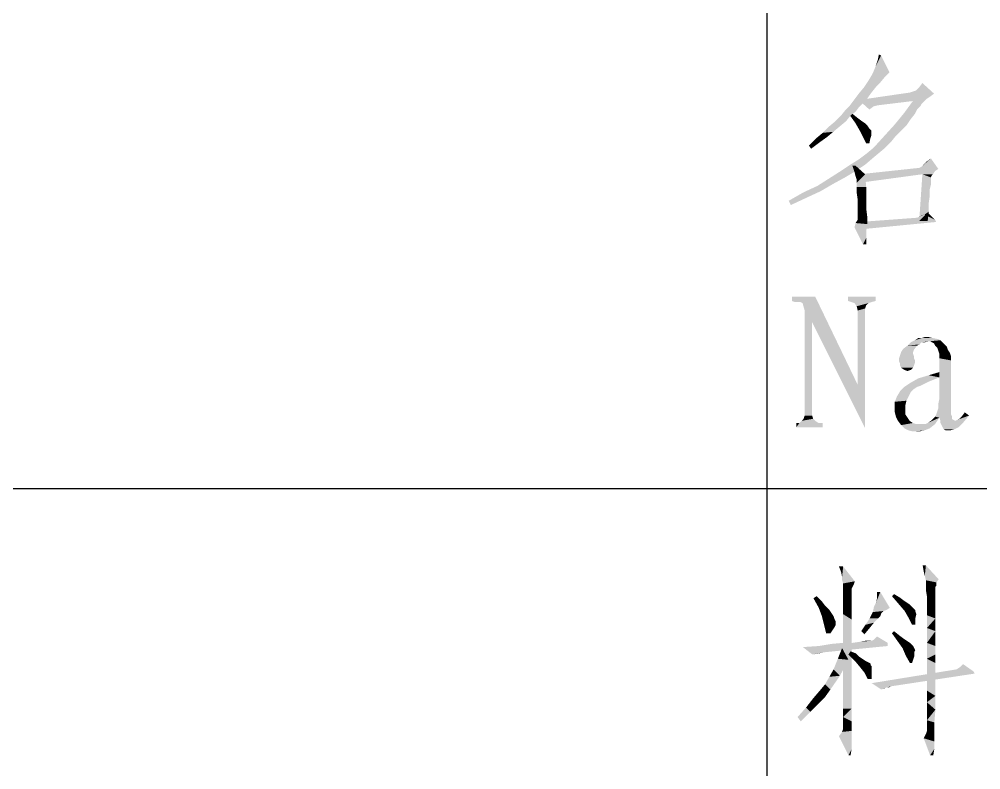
# Model space of a CAD drawing. Header units: millimetres. Extents: x 336 to 634, y 189 to 399.
# Drawn here: x 498.1 to 511.53, y 218.25 to 228.73 of the extents above; entities that cross this region are included whole.
import ezdxf

# ---------------------------------------------------------------- set-up
doc = ezdxf.new("R2010")
doc.units = ezdxf.units.MM

msp = doc.modelspace()

# ---------------------------------------------------------------- linework, layer by layer
at = {"color": 7, "linetype": 'Continuous'}
for p, q in [((508.54993, 194.17685), (508.54993, 229.17685)), ((448.54993, 222.17685), (628.54993, 222.17685))]:
    msp.add_line(p, q, dxfattribs=at)
for points in [[(510.03564, 228.00263), (510.06527, 228.0767), (510.13934, 228.22485)], [(510.03564, 228.00263), (510.13934, 228.22485), (510.25786, 227.98781)], [(510.06527, 228.0767), (510.0949, 228.16559), (510.13934, 228.22485)], [(510.13934, 228.22485), (510.0949, 228.16559), (510.10971, 228.23966)], [(510.25786, 227.98781), (510.00601, 227.94337), (510.03564, 228.00263)], [(510.00601, 227.94337), (510.25786, 227.98781), (510.18379, 227.91374)], [(510.10971, 227.82485), (509.90231, 227.78041), (509.96157, 227.86929)], [(510.18379, 227.91374), (509.96157, 227.86929), (510.00601, 227.94337)], [(509.96157, 227.86929), (510.18379, 227.91374), (510.10971, 227.82485)], [(510.06527, 227.78041), (510.00601, 227.70633), (509.82823, 227.69152)], [(510.06527, 227.78041), (509.82823, 227.69152), (509.90231, 227.78041)], [(509.90231, 227.78041), (510.10971, 227.82485), (510.06527, 227.78041)], [(510.88008, 227.69152), (510.53934, 227.70633), (510.58379, 227.72115)], [(510.88008, 227.69152), (510.58379, 227.72115), (510.62823, 227.73596)], [(510.88008, 227.69152), (510.62823, 227.73596), (510.67268, 227.78041)], [(510.67268, 227.78041), (510.71712, 227.83966), (510.88008, 227.69152)], [(509.6949, 227.51374), (509.73934, 227.573), (509.93194, 227.60263)], [(509.6949, 227.51374), (509.93194, 227.60263), (509.82823, 227.49892)], [(509.93194, 227.60263), (509.73934, 227.573), (509.82823, 227.69152)], [(510.88008, 227.69152), (509.82823, 227.60263), (510.53934, 227.70633)], [(509.82823, 227.69152), (510.00601, 227.70633), (509.93194, 227.60263)], [(510.88008, 227.69152), (510.82082, 227.64707), (509.82823, 227.60263)], [(510.82082, 227.64707), (510.77638, 227.61744), (509.82823, 227.60263)], [(510.58379, 227.58781), (509.82823, 227.60263), (510.77638, 227.61744)], [(509.82823, 227.60263), (510.58379, 227.58781), (510.0949, 227.52855)], [(509.82823, 227.60263), (510.0949, 227.52855), (510.03564, 227.51374)], [(510.03564, 227.51374), (509.97638, 227.46929), (509.82823, 227.60263)], [(510.73194, 227.573), (510.46527, 227.42485), (510.58379, 227.58781)], [(510.58379, 227.58781), (510.77638, 227.61744), (510.73194, 227.573)], [(509.78379, 227.43966), (509.57638, 227.38041), (509.63564, 227.45448)], [(509.82823, 227.49892), (509.63564, 227.45448), (509.6949, 227.51374)], [(509.63564, 227.45448), (509.82823, 227.49892), (509.78379, 227.43966)], [(510.73194, 227.573), (510.70231, 227.54337), (510.46527, 227.42485)], [(510.70231, 227.54337), (510.68749, 227.51374), (510.46527, 227.42485)], [(510.68749, 227.51374), (510.64305, 227.46929), (510.46527, 227.42485)], [(510.46527, 227.42485), (510.64305, 227.46929), (510.61342, 227.41004)], [(509.65045, 227.30633), (509.41342, 227.23226), (509.50231, 227.30633)], [(509.41342, 227.23226), (509.65045, 227.30633), (509.56157, 227.23226)], [(509.70971, 227.38041), (509.50231, 227.30633), (509.57638, 227.38041)], [(509.50231, 227.30633), (509.70971, 227.38041), (509.65045, 227.30633)], [(509.57638, 227.38041), (509.78379, 227.43966), (509.70971, 227.38041)], [(509.70971, 227.38041), (509.73934, 227.41004), (509.81342, 227.35078)], [(509.81342, 227.35078), (509.78379, 227.2767), (509.70971, 227.38041)], [(509.81342, 227.35078), (509.87268, 227.30633), (509.78379, 227.2767)], [(509.78379, 227.2767), (509.87268, 227.30633), (509.91712, 227.2767)], [(510.61342, 227.41004), (510.33194, 227.26189), (510.46527, 227.42485)], [(510.61342, 227.41004), (510.55416, 227.33596), (510.33194, 227.26189)], [(510.55416, 227.33596), (510.52453, 227.29152), (510.33194, 227.26189)], [(509.56157, 227.23226), (509.47268, 227.15818), (509.32453, 227.14337)], [(509.56157, 227.23226), (509.32453, 227.14337), (509.41342, 227.23226)], [(509.91712, 227.2767), (509.84305, 227.173), (509.78379, 227.2767)], [(509.91712, 227.2767), (509.94675, 227.24707), (509.84305, 227.173)], [(509.94675, 227.24707), (509.97638, 227.20263), (509.84305, 227.173)], [(509.84305, 227.173), (509.97638, 227.20263), (510.00601, 227.173)], [(510.00601, 227.173), (509.88749, 227.08411), (509.84305, 227.173)], [(510.00601, 227.173), (510.00601, 227.15818), (509.88749, 227.08411)], [(510.4949, 227.24707), (510.18379, 227.09892), (510.33194, 227.26189)], [(510.4949, 227.24707), (510.45045, 227.20263), (510.18379, 227.09892)], [(510.45045, 227.20263), (510.3912, 227.14337), (510.18379, 227.09892)], [(510.33194, 227.26189), (510.52453, 227.29152), (510.4949, 227.24707)], [(509.28008, 227.01004), (509.13194, 226.96559), (509.23564, 227.06929)], [(509.38379, 227.08411), (509.23564, 227.06929), (509.32453, 227.14337)], [(509.23564, 227.06929), (509.38379, 227.08411), (509.28008, 227.01004)], [(509.32453, 227.14337), (509.47268, 227.15818), (509.38379, 227.08411)], [(510.00601, 227.15818), (510.00601, 227.11374), (509.88749, 227.08411)], [(509.88749, 227.08411), (510.00601, 227.11374), (509.9912, 227.06929)], [(509.9912, 227.06929), (509.93194, 226.99522), (509.88749, 227.08411)], [(509.93194, 226.99522), (509.9912, 227.06929), (509.97638, 226.99522)], [(510.33194, 227.08411), (510.03564, 226.93596), (510.18379, 227.09892)], [(510.33194, 227.08411), (510.27268, 227.01004), (510.03564, 226.93596)], [(510.18379, 227.09892), (510.3912, 227.14337), (510.33194, 227.08411)], [(509.13194, 226.96559), (509.28008, 227.01004), (509.16157, 226.92115)], [(510.1986, 226.93596), (509.94675, 226.86189), (510.03564, 226.93596)], [(509.94675, 226.86189), (510.1986, 226.93596), (510.10971, 226.86189)], [(510.03564, 226.93596), (510.27268, 227.01004), (510.1986, 226.93596)], [(509.70971, 226.69892), (509.82823, 226.773), (510.02082, 226.78781)], [(509.70971, 226.69892), (510.02082, 226.78781), (509.91712, 226.69892)], [(510.10971, 226.86189), (510.02082, 226.78781), (509.82823, 226.773)], [(510.10971, 226.86189), (509.82823, 226.773), (509.94675, 226.86189)], [(510.70231, 226.66929), (510.73194, 226.69892), (510.83564, 226.78781)], [(510.70231, 226.66929), (510.83564, 226.78781), (510.93934, 226.63966)], [(510.73194, 226.69892), (510.77638, 226.74337), (510.83564, 226.78781)], [(509.91712, 226.69892), (509.57638, 226.61004), (509.70971, 226.69892)], [(509.57638, 226.61004), (509.91712, 226.69892), (509.78379, 226.61004)], [(509.78379, 226.68411), (509.76897, 226.59522), (509.73934, 226.68411)], [(509.76897, 226.59522), (509.78379, 226.68411), (509.91712, 226.56559)], [(510.93934, 226.63966), (509.84305, 226.56559), (510.67268, 226.65448)], [(510.93934, 226.63966), (510.8949, 226.61004), (509.84305, 226.56559)], [(510.93934, 226.63966), (510.67268, 226.65448), (510.70231, 226.66929)], [(509.47268, 226.43226), (509.25045, 226.40263), (509.41342, 226.50633)], [(509.78379, 226.61004), (509.63564, 226.52115), (509.41342, 226.50633)], [(509.78379, 226.61004), (509.41342, 226.50633), (509.57638, 226.61004)], [(509.41342, 226.50633), (509.63564, 226.52115), (509.47268, 226.43226)], [(509.91712, 226.56559), (509.78379, 226.53596), (509.76897, 226.59522)], [(509.7986, 226.49152), (509.78379, 226.53596), (509.91712, 226.56559)], [(509.7986, 226.46189), (509.7986, 226.49152), (509.91712, 226.56559)], [(509.7986, 226.44707), (509.7986, 226.46189), (509.91712, 226.56559)], [(509.7986, 226.38781), (509.7986, 226.44707), (509.91712, 226.56559)], [(509.7986, 226.38781), (509.91712, 226.56559), (509.93194, 226.38781)], [(510.71712, 226.56559), (509.84305, 226.56559), (510.8949, 226.61004)], [(510.71712, 226.56559), (509.84305, 226.44707), (509.84305, 226.56559)], [(510.83564, 226.52115), (510.67268, 225.91374), (510.71712, 226.56559)], [(510.83564, 226.52115), (510.83564, 226.50633), (510.67268, 225.91374)], [(510.83564, 226.50633), (510.83564, 226.46189), (510.67268, 225.91374)], [(510.71712, 226.56559), (510.8949, 226.61004), (510.86527, 226.56559)], [(510.71712, 226.56559), (510.86527, 226.56559), (510.85045, 226.55078)], [(510.71712, 226.56559), (510.85045, 226.55078), (510.83564, 226.52115)], [(509.2949, 226.32855), (509.05786, 226.31374), (509.25045, 226.40263)], [(509.25045, 226.40263), (509.47268, 226.43226), (509.2949, 226.32855)], [(509.93194, 226.38781), (509.7986, 226.31374), (509.7986, 226.38781)], [(509.7986, 226.31374), (509.93194, 226.38781), (509.93194, 226.23966)], [(510.83564, 226.46189), (510.83564, 226.41744), (510.67268, 225.91374)], [(510.83564, 226.41744), (510.82082, 226.35818), (510.67268, 225.91374)], [(509.10231, 226.23966), (508.85045, 226.19522), (509.05786, 226.31374)], [(508.85045, 226.19522), (509.10231, 226.23966), (508.88008, 226.13596)], [(509.05786, 226.31374), (509.2949, 226.32855), (509.10231, 226.23966)], [(509.93194, 226.23966), (509.81342, 226.21003), (509.7986, 226.31374)], [(509.81342, 226.10633), (509.81342, 226.21003), (509.93194, 226.23966)], [(509.81342, 226.10633), (509.93194, 226.23966), (509.93194, 226.09152)], [(510.82082, 226.35818), (510.82082, 226.26929), (510.67268, 225.91374)], [(510.82082, 226.26929), (510.80601, 226.16559), (510.67268, 225.91374)], [(509.93194, 226.09152), (509.81342, 226.03226), (509.81342, 226.10633)], [(510.80601, 226.16559), (510.80601, 226.04707), (510.67268, 225.91374)], [(509.78379, 225.88411), (509.81342, 225.92855), (509.94675, 225.973)], [(509.78379, 225.88411), (509.94675, 225.973), (509.94675, 225.86929)], [(509.81342, 226.03226), (509.93194, 226.09152), (509.94675, 225.973)], [(509.94675, 225.973), (509.81342, 225.95818), (509.81342, 226.03226)], [(509.81342, 225.92855), (509.81342, 225.95818), (509.94675, 225.973)], [(510.64305, 225.95818), (510.67268, 225.973), (510.74675, 226.00263)], [(510.8949, 225.92855), (510.64305, 225.95818), (510.74675, 226.00263)], [(510.67268, 225.91374), (510.80601, 226.04707), (510.7912, 225.91374)], [(510.67268, 225.973), (510.70231, 225.98781), (510.74675, 226.00263)], [(510.74675, 226.00263), (510.7912, 226.03226), (510.8949, 225.92855)], [(509.94675, 225.86929), (509.76897, 225.82485), (509.78379, 225.88411)], [(509.76897, 225.82485), (509.94675, 225.86929), (509.93194, 225.76559)], [(510.8949, 225.92855), (509.84305, 225.89892), (510.64305, 225.95818)], [(509.84305, 225.89892), (510.8949, 225.92855), (510.90971, 225.89892)], [(510.90971, 225.89892), (509.84305, 225.79522), (509.84305, 225.89892)], [(509.93194, 225.76559), (509.88749, 225.58781), (509.76897, 225.82485)], [(509.93194, 225.76559), (509.93194, 225.6767), (509.88749, 225.58781)], [(509.88749, 225.58781), (509.93194, 225.6767), (509.93194, 225.58781)], [(509.22082, 224.85448), (508.8949, 224.79522), (508.8949, 224.85448)], [(508.93934, 224.7804), (508.8949, 224.79522), (509.22082, 224.85448)], [(508.98379, 224.7804), (508.93934, 224.7804), (509.22082, 224.85448)], [(509.01342, 224.7804), (508.98379, 224.7804), (509.22082, 224.85448)], [(509.04305, 224.76559), (509.01342, 224.7804), (509.22082, 224.85448)], [(509.07268, 224.66189), (509.04305, 224.76559), (509.22082, 224.85448)], [(509.17638, 224.49892), (509.07268, 224.66189), (509.22082, 224.85448)], [(509.17638, 224.49892), (509.22082, 224.85448), (509.81342, 223.62485)], [(510.06527, 224.85448), (509.68008, 224.79522), (509.68008, 224.85448)], [(509.68008, 224.79522), (510.06527, 224.85448), (510.06527, 224.79522)], [(510.06527, 224.79522), (509.72453, 224.7804), (509.68008, 224.79522)], [(509.72453, 224.7804), (510.06527, 224.79522), (510.00601, 224.7804)], [(510.00601, 224.7804), (509.76897, 224.76559), (509.72453, 224.7804)], [(509.76897, 224.76559), (510.00601, 224.7804), (509.96157, 224.76559)], [(509.96157, 224.76559), (509.7986, 224.72115), (509.76897, 224.76559)], [(509.96157, 224.76559), (509.93194, 224.73596), (509.7986, 224.72115)], [(509.17638, 224.49892), (509.07268, 223.19522), (509.07268, 224.66189)], [(509.7986, 224.72115), (509.93194, 224.73596), (509.91712, 224.69152)], [(509.91712, 224.69152), (509.81342, 224.66189), (509.7986, 224.72115)], [(509.81342, 223.62485), (509.81342, 224.66189), (509.91712, 224.69152)], [(509.81342, 223.62485), (509.91712, 224.69152), (509.91712, 223.01744)], [(509.07268, 223.19522), (509.17638, 224.49892), (509.17638, 223.19522)], [(509.81342, 223.62485), (509.91712, 223.01744), (509.17638, 224.49892)], [(510.70231, 224.21744), (510.67268, 224.18781), (510.50971, 224.173)], [(510.70231, 224.21744), (510.50971, 224.173), (510.55416, 224.21744)], [(510.96897, 224.24707), (510.80601, 224.23226), (510.55416, 224.21744)], [(510.96897, 224.24707), (510.55416, 224.21744), (510.61342, 224.24707)], [(510.70231, 224.21744), (510.55416, 224.21744), (510.80601, 224.23226)], [(510.86527, 224.2767), (510.93934, 224.26189), (510.61342, 224.24707)], [(510.70231, 224.2767), (510.86527, 224.2767), (510.61342, 224.24707)], [(510.70231, 224.2767), (510.61342, 224.24707), (510.65786, 224.2767)], [(510.61342, 224.24707), (510.93934, 224.26189), (510.96897, 224.24707)], [(510.80601, 224.29152), (510.70231, 224.2767), (510.74675, 224.29152)], [(510.70231, 224.2767), (510.80601, 224.29152), (510.86527, 224.2767)], [(510.70231, 224.21744), (510.80601, 224.23226), (510.74675, 224.21744)], [(510.83564, 224.23226), (510.80601, 224.23226), (510.96897, 224.24707)], [(510.85045, 224.21744), (510.83564, 224.23226), (510.96897, 224.24707)], [(510.85045, 224.21744), (510.96897, 224.24707), (510.9986, 224.21744)], [(510.9986, 224.21744), (510.88008, 224.20263), (510.85045, 224.21744)], [(510.88008, 224.20263), (510.9986, 224.21744), (511.02823, 224.18781)], [(510.58379, 224.06929), (510.40601, 224.03966), (510.42082, 224.08411)], [(510.5986, 224.11374), (510.42082, 224.08411), (510.45045, 224.12855)], [(510.42082, 224.08411), (510.5986, 224.11374), (510.58379, 224.06929)], [(510.64305, 224.173), (510.45045, 224.12855), (510.50971, 224.173)], [(510.45045, 224.12855), (510.64305, 224.173), (510.5986, 224.11374)], [(510.50971, 224.173), (510.67268, 224.18781), (510.64305, 224.173)], [(511.02823, 224.18781), (510.8949, 224.173), (510.88008, 224.20263)], [(510.8949, 224.173), (511.02823, 224.18781), (511.05786, 224.15818)], [(511.05786, 224.15818), (510.92453, 224.14337), (510.8949, 224.173)], [(510.92453, 224.14337), (511.05786, 224.15818), (511.07268, 224.11374)], [(511.07268, 224.11374), (510.93934, 224.09892), (510.92453, 224.14337)], [(510.93934, 224.09892), (511.07268, 224.11374), (511.10231, 224.06929)], [(511.10231, 224.06929), (510.95416, 224.05448), (510.93934, 224.09892)], [(510.5986, 224.02485), (510.3912, 223.99522), (510.40601, 224.03966)], [(510.3912, 223.99522), (510.5986, 224.02485), (510.5986, 223.99522)], [(510.5986, 223.99522), (510.61342, 223.96559), (510.3912, 223.95078)], [(510.5986, 223.99522), (510.3912, 223.95078), (510.3912, 223.99522)], [(510.3912, 223.95078), (510.61342, 223.96559), (510.61342, 223.93596)], [(510.61342, 223.93596), (510.40601, 223.92115), (510.3912, 223.95078)], [(510.40601, 224.03966), (510.58379, 224.06929), (510.5986, 224.02485)], [(510.93934, 223.35818), (510.95416, 223.43226), (511.11712, 223.96559)], [(510.93934, 223.29892), (510.93934, 223.35818), (511.11712, 223.96559)], [(510.93934, 223.29892), (511.11712, 223.96559), (511.11712, 223.21003)], [(510.95416, 224.05448), (511.10231, 224.06929), (511.11712, 224.02485)], [(511.11712, 224.02485), (510.95416, 223.99522), (510.95416, 224.05448)], [(510.95416, 223.99522), (511.11712, 224.02485), (511.11712, 223.96559)], [(511.11712, 223.96559), (510.95416, 223.80263), (510.95416, 223.99522)], [(510.95416, 223.72855), (510.95416, 223.80263), (511.11712, 223.96559)], [(510.95416, 223.61003), (510.95416, 223.72855), (511.11712, 223.96559)], [(510.95416, 223.52115), (510.95416, 223.61003), (511.11712, 223.96559)], [(510.95416, 223.43226), (510.95416, 223.52115), (511.11712, 223.96559)], [(510.40601, 223.89152), (510.40601, 223.92115), (510.61342, 223.93596)], [(510.40601, 223.89152), (510.61342, 223.93596), (510.5986, 223.89152)], [(510.5986, 223.89152), (510.42082, 223.86189), (510.40601, 223.89152)], [(510.42082, 223.86189), (510.5986, 223.89152), (510.58379, 223.86189)], [(510.58379, 223.86189), (510.46527, 223.83226), (510.42082, 223.86189)], [(510.46527, 223.83226), (510.58379, 223.86189), (510.55416, 223.83226)], [(510.55416, 223.83226), (510.50971, 223.81744), (510.46527, 223.83226)], [(510.88008, 223.69892), (510.55416, 223.65448), (510.65786, 223.71374)], [(510.88008, 223.69892), (510.80601, 223.66929), (510.55416, 223.65448)], [(510.95416, 223.72855), (510.65786, 223.71374), (510.80601, 223.75818)], [(510.65786, 223.71374), (510.95416, 223.72855), (510.88008, 223.69892)], [(510.95416, 223.72855), (510.80601, 223.75818), (510.95416, 223.80263)], [(510.64305, 223.59522), (510.5986, 223.56559), (510.40601, 223.53596)], [(510.64305, 223.59522), (510.40601, 223.53596), (510.46527, 223.59522)], [(510.40601, 223.53596), (510.5986, 223.56559), (510.56897, 223.53596)], [(510.74675, 223.63966), (510.46527, 223.59522), (510.55416, 223.65448)], [(510.74675, 223.63966), (510.68749, 223.61003), (510.46527, 223.59522)], [(510.46527, 223.59522), (510.68749, 223.61003), (510.64305, 223.59522)], [(510.55416, 223.65448), (510.80601, 223.66929), (510.74675, 223.63966)], [(510.52453, 223.46189), (510.4949, 223.40263), (510.33194, 223.38781)], [(510.52453, 223.46189), (510.33194, 223.38781), (510.36157, 223.46189)], [(510.56897, 223.53596), (510.55416, 223.52115), (510.36157, 223.46189)], [(510.56897, 223.53596), (510.36157, 223.46189), (510.40601, 223.53596)], [(510.36157, 223.46189), (510.55416, 223.52115), (510.52453, 223.46189)], [(510.33194, 223.38781), (510.4949, 223.40263), (510.48008, 223.34337)], [(510.48008, 223.34337), (510.33194, 223.31374), (510.33194, 223.38781)], [(510.33194, 223.31374), (510.48008, 223.34337), (510.48008, 223.26929)], [(510.48008, 223.26929), (510.33194, 223.23966), (510.33194, 223.31374)], [(510.90971, 223.21003), (510.92453, 223.25448), (510.93934, 223.29892)], [(511.11712, 223.21003), (510.90971, 223.21003), (510.93934, 223.29892)], [(509.1912, 223.15077), (509.02823, 223.12115), (509.05786, 223.15077)], [(509.02823, 223.12115), (509.1912, 223.15077), (509.22082, 223.12115)], [(509.17638, 223.19522), (509.05786, 223.15077), (509.07268, 223.19522)], [(509.05786, 223.15077), (509.17638, 223.19522), (509.1912, 223.15077)], [(510.33194, 223.23966), (510.48008, 223.26929), (510.48008, 223.21003)], [(510.48008, 223.21003), (510.34675, 223.1804), (510.33194, 223.23966)], [(510.34675, 223.1804), (510.48008, 223.21003), (510.50971, 223.16559)], [(510.50971, 223.16559), (510.37638, 223.12115), (510.34675, 223.1804)], [(510.37638, 223.12115), (510.50971, 223.16559), (510.53934, 223.12115)], [(510.76157, 223.0767), (510.7912, 223.09152), (510.95416, 223.16559)], [(510.76157, 223.0767), (510.95416, 223.16559), (510.8949, 223.0767)], [(510.7912, 223.09152), (510.83564, 223.12115), (510.95416, 223.16559)], [(510.83564, 223.12115), (510.86527, 223.15078), (510.95416, 223.16559)], [(510.95416, 223.16559), (510.86527, 223.15078), (510.8949, 223.1804)], [(511.11712, 223.21003), (510.8949, 223.1804), (510.90971, 223.21003)], [(510.8949, 223.1804), (511.11712, 223.21003), (511.13194, 223.1804)], [(510.8949, 223.1804), (511.13194, 223.1804), (510.95416, 223.16559)], [(510.95416, 223.16559), (511.13194, 223.1804), (511.13194, 223.15078)], [(511.13194, 223.15078), (510.96897, 223.12115), (510.95416, 223.16559)], [(511.13194, 223.15078), (511.14675, 223.13596), (510.96897, 223.12115)], [(511.17638, 223.12115), (511.20601, 223.13596), (511.36897, 223.19522)], [(511.17638, 223.12115), (511.36897, 223.19522), (511.2949, 223.10633)], [(511.20601, 223.13596), (511.23564, 223.15078), (511.36897, 223.19522)], [(511.23564, 223.15078), (511.26527, 223.1804), (511.36897, 223.19522)], [(511.36897, 223.19522), (511.26527, 223.1804), (511.30971, 223.23966)], [(509.26527, 223.09152), (509.32453, 223.09152), (508.95416, 223.03226)], [(508.9986, 223.09152), (509.26527, 223.09152), (508.95416, 223.03226)], [(508.9986, 223.09152), (508.95416, 223.03226), (508.95416, 223.09152)], [(508.95416, 223.03226), (509.32453, 223.09152), (509.32453, 223.03226)], [(509.22082, 223.12115), (508.9986, 223.09152), (509.02823, 223.12115)], [(508.9986, 223.09152), (509.22082, 223.12115), (509.26527, 223.09152)], [(510.53934, 223.12115), (510.42082, 223.06189), (510.37638, 223.12115)], [(510.53934, 223.12115), (510.58379, 223.09152), (510.42082, 223.06189)], [(510.58379, 223.09152), (510.62823, 223.0767), (510.42082, 223.06189)], [(510.76157, 223.0767), (510.8949, 223.0767), (510.42082, 223.06189)], [(510.71712, 223.0767), (510.76157, 223.0767), (510.42082, 223.06189)], [(510.67268, 223.0767), (510.71712, 223.0767), (510.42082, 223.06189)], [(510.62823, 223.0767), (510.67268, 223.0767), (510.42082, 223.06189)], [(510.46527, 223.01744), (510.42082, 223.06189), (510.8949, 223.0767)], [(510.46527, 223.01744), (510.8949, 223.0767), (510.82082, 223.01744)], [(510.82082, 223.01744), (510.52453, 222.98781), (510.46527, 223.01744)], [(510.52453, 222.98781), (510.82082, 223.01744), (510.74675, 222.98781)], [(510.96897, 223.12115), (511.14675, 223.13596), (511.17638, 223.12115)], [(511.17638, 223.12115), (511.2949, 223.10633), (510.96897, 223.09152)], [(511.17638, 223.12115), (510.96897, 223.09152), (510.96897, 223.12115)], [(510.98379, 223.06189), (510.96897, 223.09152), (511.2949, 223.10633)], [(510.9986, 223.03226), (510.98379, 223.06189), (511.2949, 223.10633)], [(510.9986, 223.03226), (511.2949, 223.10633), (511.22082, 223.03226)], [(511.22082, 223.03226), (511.01342, 223.00263), (510.9986, 223.03226)], [(511.01342, 223.00263), (511.22082, 223.03226), (511.16157, 223.00263)], [(510.74675, 222.98781), (510.58379, 222.973), (510.52453, 222.98781)], [(510.58379, 222.973), (510.74675, 222.98781), (510.67268, 222.973)], [(511.16157, 223.00263), (511.04305, 222.98781), (511.01342, 223.00263)], [(511.07268, 222.98781), (511.04305, 222.98781), (511.16157, 223.00263)], [(511.07268, 222.98781), (511.16157, 223.00263), (511.10231, 222.98781)], [(509.61024, 221.08764), (509.58061, 221.01357), (509.55098, 221.08764)], [(509.59542, 220.9395), (509.58061, 221.01357), (509.61024, 221.08764)], [(509.59542, 220.89505), (509.59542, 220.9395), (509.61024, 221.08764)], [(509.59542, 220.89505), (509.61024, 221.08764), (509.7732, 220.88024)], [(510.76579, 221.10246), (510.73616, 221.01357), (510.72135, 221.10246)], [(510.75098, 220.95431), (510.73616, 221.01357), (510.76579, 221.10246)], [(510.75098, 220.95431), (510.76579, 221.10246), (510.94357, 220.90987)], [(509.7732, 220.88024), (509.61024, 220.85061), (509.59542, 220.89505)], [(509.61024, 220.85061), (509.7732, 220.88024), (509.75839, 220.83579)], [(510.94357, 220.90987), (510.76579, 220.89505), (510.75098, 220.95431)], [(510.76579, 220.89505), (510.94357, 220.90987), (510.91394, 220.86542)], [(510.91394, 220.86542), (510.76579, 220.85061), (510.76579, 220.89505)], [(510.76579, 220.82098), (510.76579, 220.85061), (510.91394, 220.86542)], [(510.76579, 220.82098), (510.91394, 220.86542), (510.91394, 220.82098)], [(509.75839, 220.83579), (509.61024, 220.82098), (509.61024, 220.85061)], [(509.61024, 220.82098), (509.75839, 220.83579), (509.74357, 220.80616)], [(509.74357, 220.80616), (509.61024, 220.76172), (509.61024, 220.82098)], [(509.74357, 220.80616), (509.72876, 220.77653), (509.61024, 220.76172)], [(509.61024, 220.76172), (509.72876, 220.77653), (509.72876, 220.76172)], [(509.72876, 220.76172), (509.72876, 220.73209), (509.61024, 220.67283)], [(509.72876, 220.76172), (509.61024, 220.67283), (509.61024, 220.76172)], [(509.61024, 220.67283), (509.72876, 220.73209), (509.72876, 220.67283)], [(510.0695, 220.58394), (510.08431, 220.6432), (510.12876, 220.73209)], [(510.0695, 220.58394), (510.12876, 220.73209), (510.26209, 220.50987)], [(510.12876, 220.73209), (510.08431, 220.68764), (510.08431, 220.73209)], [(510.08431, 220.6432), (510.08431, 220.68764), (510.12876, 220.73209)], [(510.91394, 220.82098), (510.89913, 220.80616), (510.76579, 220.76172)], [(510.91394, 220.82098), (510.76579, 220.76172), (510.76579, 220.82098)], [(510.89913, 220.80616), (510.89913, 220.77653), (510.76579, 220.76172)], [(510.76579, 220.76172), (510.89913, 220.77653), (510.89913, 220.76172)], [(510.89913, 220.76172), (510.78061, 220.67283), (510.76579, 220.76172)], [(510.89913, 220.76172), (510.89913, 220.73209), (510.78061, 220.67283)], [(510.89913, 220.73209), (510.89913, 220.70246), (510.78061, 220.67283)], [(509.19542, 220.6432), (509.23987, 220.67283), (509.31394, 220.59876)], [(509.31394, 220.59876), (509.2695, 220.50987), (509.19542, 220.6432)], [(509.31394, 220.59876), (509.35839, 220.5395), (509.2695, 220.50987)], [(509.72876, 220.67283), (509.72876, 220.59876), (509.61024, 220.55431)], [(509.72876, 220.67283), (509.61024, 220.55431), (509.61024, 220.67283)], [(509.61024, 220.55431), (509.72876, 220.59876), (509.72876, 220.48024)], [(510.29172, 220.67283), (510.32135, 220.70246), (510.39542, 220.65801)], [(510.39542, 220.65801), (510.38061, 220.56912), (510.29172, 220.67283)], [(510.39542, 220.65801), (510.45468, 220.61357), (510.38061, 220.56912)], [(510.45468, 220.61357), (510.49913, 220.58394), (510.38061, 220.56912)], [(510.78061, 220.67283), (510.89913, 220.70246), (510.89913, 220.65801)], [(510.89913, 220.65801), (510.78061, 220.55431), (510.78061, 220.67283)], [(510.89913, 220.65801), (510.89913, 220.61357), (510.78061, 220.55431)], [(510.89913, 220.61357), (510.89913, 220.56912), (510.78061, 220.55431)], [(509.2695, 220.50987), (509.35839, 220.5395), (509.41764, 220.48024)], [(509.41764, 220.48024), (509.31394, 220.39135), (509.2695, 220.50987)], [(509.41764, 220.48024), (509.44727, 220.43579), (509.31394, 220.39135)], [(509.72876, 220.48024), (509.61024, 220.42098), (509.61024, 220.55431)], [(509.61024, 220.42098), (509.72876, 220.48024), (509.72876, 220.34691)], [(510.26209, 220.50987), (510.02505, 220.45061), (510.03987, 220.52468)], [(510.26209, 220.50987), (510.21764, 220.48024), (510.02505, 220.45061)], [(510.21764, 220.48024), (510.1732, 220.46542), (510.02505, 220.45061)], [(510.02505, 220.45061), (510.1732, 220.46542), (510.14357, 220.43579)], [(510.26209, 220.50987), (510.03987, 220.52468), (510.0695, 220.58394)], [(510.38061, 220.56912), (510.49913, 220.58394), (510.54357, 220.55431)], [(510.54357, 220.55431), (510.4695, 220.46542), (510.38061, 220.56912)], [(510.54357, 220.55431), (510.58801, 220.50987), (510.4695, 220.46542)], [(510.58801, 220.50987), (510.61764, 220.48024), (510.4695, 220.46542)], [(510.4695, 220.46542), (510.61764, 220.48024), (510.61764, 220.46542)], [(510.61764, 220.46542), (510.52876, 220.36172), (510.4695, 220.46542)], [(510.61764, 220.46542), (510.63246, 220.42098), (510.52876, 220.36172)], [(510.78061, 220.55431), (510.89913, 220.56912), (510.89913, 220.50987)], [(510.89913, 220.50987), (510.78061, 220.40616), (510.78061, 220.55431)], [(510.89913, 220.50987), (510.89913, 220.43579), (510.78061, 220.40616)], [(509.31394, 220.39135), (509.44727, 220.43579), (509.4769, 220.39135)], [(509.4769, 220.39135), (509.34357, 220.27283), (509.31394, 220.39135)], [(509.4769, 220.39135), (509.49172, 220.34691), (509.34357, 220.27283)], [(509.49172, 220.34691), (509.50653, 220.31727), (509.34357, 220.27283)], [(509.72876, 220.34691), (509.61024, 220.2432), (509.61024, 220.42098)], [(509.61024, 220.2432), (509.72876, 220.34691), (509.72876, 220.16913)], [(510.09913, 220.36172), (510.03987, 220.30246), (509.92135, 220.27283)], [(510.09913, 220.36172), (509.92135, 220.27283), (509.98061, 220.36172)], [(510.14357, 220.43579), (509.98061, 220.36172), (510.02505, 220.45061)], [(510.14357, 220.43579), (510.12876, 220.39135), (509.98061, 220.36172)], [(509.98061, 220.36172), (510.12876, 220.39135), (510.09913, 220.36172)], [(510.52876, 220.36172), (510.63246, 220.42098), (510.61764, 220.36172)], [(510.61764, 220.36172), (510.5732, 220.27283), (510.52876, 220.36172)], [(510.5732, 220.27283), (510.61764, 220.36172), (510.61764, 220.27283)], [(510.78061, 220.40616), (510.89913, 220.43579), (510.89913, 220.36172)], [(510.89913, 220.36172), (510.78061, 220.22839), (510.78061, 220.40616)], [(510.89913, 220.36172), (510.89913, 220.27283), (510.78061, 220.22839)], [(509.50653, 220.31727), (509.50653, 220.30246), (509.34357, 220.27283)], [(509.34357, 220.27283), (509.50653, 220.30246), (509.50653, 220.27283)], [(509.50653, 220.27283), (509.3732, 220.15431), (509.34357, 220.27283)], [(509.50653, 220.27283), (509.49172, 220.2432), (509.3732, 220.15431)], [(509.49172, 220.2432), (509.46209, 220.19876), (509.3732, 220.15431)], [(509.3732, 220.15431), (509.46209, 220.19876), (509.43246, 220.15431)], [(509.72876, 220.16913), (509.61024, 220.05061), (509.61024, 220.2432)], [(509.98061, 220.22839), (509.86209, 220.18394), (509.92135, 220.27283)], [(509.86209, 220.18394), (509.98061, 220.22839), (509.90653, 220.1395)], [(509.92135, 220.27283), (510.03987, 220.30246), (509.98061, 220.22839)], [(510.78061, 220.22839), (510.89913, 220.27283), (510.89913, 220.18394)], [(510.89913, 220.18394), (510.78061, 220.02098), (510.78061, 220.22839)], [(509.61024, 220.05061), (509.72876, 220.16913), (509.72876, 219.96172)], [(510.23246, 220.02098), (510.01024, 220.05061), (510.03987, 220.06542)], [(510.03987, 220.06542), (510.05468, 220.08024), (510.08431, 220.10987)], [(510.03987, 220.06542), (510.08431, 220.10987), (510.23246, 220.02098)], [(510.29172, 220.15431), (510.32135, 220.18394), (510.39542, 220.12468)], [(510.39542, 220.12468), (510.36579, 220.05061), (510.29172, 220.15431)], [(510.39542, 220.12468), (510.45468, 220.08024), (510.36579, 220.05061)], [(510.36579, 220.05061), (510.45468, 220.08024), (510.49913, 220.05061)], [(510.89913, 220.18394), (510.89913, 220.08024), (510.78061, 220.02098)], [(510.78061, 220.02098), (510.89913, 220.08024), (510.89913, 219.97653)], [(510.23246, 219.97653), (509.04727, 219.96172), (509.2695, 219.97653)], [(509.04727, 219.96172), (510.23246, 219.97653), (509.32876, 219.88764)], [(509.32876, 219.88764), (509.18061, 219.85801), (509.04727, 219.96172)], [(509.2695, 219.97653), (509.44727, 220.00616), (510.23246, 220.02098)], [(509.2695, 219.97653), (510.23246, 220.02098), (510.23246, 219.97653)], [(509.74357, 220.02098), (510.23246, 220.02098), (509.44727, 220.00616)], [(509.74357, 220.02098), (509.44727, 220.00616), (509.61024, 220.02098)], [(509.53616, 219.79876), (509.59542, 219.9469), (509.68431, 219.78394)], [(509.72876, 219.96172), (509.61024, 219.82839), (509.61024, 220.05061)], [(509.61024, 219.82839), (509.72876, 219.96172), (509.72876, 219.7395)], [(509.74357, 220.02098), (509.84727, 220.03579), (510.01024, 220.05061)], [(510.23246, 220.02098), (509.74357, 220.02098), (510.01024, 220.05061)], [(509.99542, 220.05061), (510.01024, 220.05061), (509.84727, 220.03579)], [(509.98061, 220.05061), (509.99542, 220.05061), (509.84727, 220.03579)], [(509.98061, 220.05061), (509.84727, 220.03579), (509.92135, 220.05061)], [(510.49913, 220.05061), (510.43987, 219.9469), (510.36579, 220.05061)], [(510.49913, 220.05061), (510.54357, 220.02098), (510.43987, 219.9469)], [(510.54357, 220.02098), (510.58801, 219.97653), (510.43987, 219.9469)], [(510.43987, 219.9469), (510.58801, 219.97653), (510.60283, 219.9469)], [(510.60283, 219.9469), (510.48431, 219.8432), (510.43987, 219.9469)], [(510.60283, 219.9469), (510.61764, 219.91727), (510.48431, 219.8432)], [(510.61764, 219.91727), (510.60283, 219.88764), (510.48431, 219.8432)], [(510.89913, 219.97653), (510.78061, 219.79876), (510.78061, 220.02098)], [(510.89913, 219.97653), (510.89913, 219.85801), (510.78061, 219.79876)], [(509.32876, 219.88764), (509.2695, 219.87283), (509.18061, 219.85801)], [(509.68431, 219.78394), (509.4769, 219.65061), (509.53616, 219.79876)], [(509.4769, 219.65061), (509.68431, 219.78394), (509.56579, 219.56172)], [(509.72876, 219.7395), (509.61024, 219.60616), (509.61024, 219.82839)], [(509.78801, 219.87283), (509.68431, 219.85801), (509.71394, 219.90246)], [(509.68431, 219.85801), (509.78801, 219.87283), (509.83246, 219.82839)], [(509.83246, 219.82839), (509.7732, 219.76912), (509.68431, 219.85801)], [(509.83246, 219.82839), (509.8769, 219.79876), (509.7732, 219.76912)], [(509.7732, 219.76912), (509.8769, 219.79876), (509.92135, 219.76912)], [(510.48431, 219.8432), (510.60283, 219.88764), (510.60283, 219.82839)], [(510.60283, 219.82839), (510.54357, 219.7395), (510.48431, 219.8432)], [(510.54357, 219.7395), (510.60283, 219.82839), (510.5732, 219.7395)], [(510.78061, 219.79876), (510.89913, 219.85801), (510.89913, 219.7395)], [(510.89913, 219.7395), (510.78061, 219.56172), (510.78061, 219.79876)], [(509.56579, 219.56172), (509.41764, 219.5469), (509.4769, 219.65061)], [(509.61024, 219.60616), (509.72876, 219.7395), (509.72876, 219.50246)], [(509.92135, 219.76912), (509.84727, 219.68024), (509.7732, 219.76912)], [(509.92135, 219.76912), (509.95098, 219.75431), (509.84727, 219.68024)], [(509.95098, 219.75431), (509.98061, 219.7395), (509.84727, 219.68024)], [(509.98061, 219.7395), (509.99542, 219.72468), (509.84727, 219.68024)], [(509.99542, 219.72468), (509.99542, 219.70987), (509.84727, 219.68024)], [(509.99542, 219.70987), (510.01024, 219.69505), (509.84727, 219.68024)], [(509.84727, 219.68024), (510.01024, 219.69505), (510.01024, 219.65061)], [(510.01024, 219.65061), (509.90653, 219.60616), (509.84727, 219.68024)], [(509.90653, 219.60616), (510.01024, 219.65061), (510.01024, 219.59135)], [(511.43246, 219.62098), (510.01024, 219.45802), (511.19542, 219.65061)], [(510.78061, 219.56172), (510.89913, 219.7395), (510.89913, 219.50246)], [(511.43246, 219.62098), (511.19542, 219.65061), (511.23987, 219.68024)], [(511.23987, 219.68024), (511.28431, 219.72468), (511.43246, 219.62098)], [(509.35839, 219.4432), (509.41764, 219.5469), (509.56579, 219.56172)], [(509.35839, 219.4432), (509.56579, 219.56172), (509.43246, 219.36913)], [(509.72876, 219.50246), (509.61024, 219.41357), (509.61024, 219.60616)], [(510.01024, 219.59135), (509.95098, 219.51727), (509.90653, 219.60616)], [(509.95098, 219.51727), (510.01024, 219.59135), (510.01024, 219.51727)], [(511.43246, 219.62098), (511.44727, 219.59135), (510.01024, 219.45802)], [(510.01024, 219.45802), (511.44727, 219.59135), (510.2769, 219.41357)], [(510.89913, 219.50246), (510.78061, 219.35431), (510.78061, 219.56172)], [(509.43246, 219.36913), (509.28431, 219.35431), (509.35839, 219.4432)], [(509.61024, 219.41357), (509.72876, 219.50246), (509.72876, 219.29505)], [(509.72876, 219.29505), (509.61024, 219.23579), (509.61024, 219.41357)], [(510.01024, 219.45802), (510.2769, 219.41357), (510.21764, 219.39876)], [(510.21764, 219.39876), (510.14357, 219.36913), (510.01024, 219.45802)], [(510.21764, 219.39876), (510.18801, 219.38394), (510.14357, 219.36913)], [(510.21764, 219.39876), (510.2769, 219.41357), (510.24727, 219.39876)], [(510.78061, 219.35431), (510.89913, 219.50246), (510.89913, 219.28024)], [(509.25468, 219.16172), (509.09172, 219.11727), (509.19542, 219.25061)], [(509.35839, 219.26542), (509.19542, 219.25061), (509.28431, 219.35431)], [(509.19542, 219.25061), (509.35839, 219.26542), (509.25468, 219.16172)], [(509.28431, 219.35431), (509.43246, 219.36913), (509.35839, 219.26542)], [(509.61024, 219.10246), (509.61024, 219.23579), (509.72876, 219.29505)], [(509.61024, 219.10246), (509.72876, 219.29505), (509.72876, 219.10246)], [(510.89913, 219.28024), (510.78061, 219.19135), (510.78061, 219.35431)], [(510.78061, 219.19135), (510.89913, 219.28024), (510.89913, 219.08764)], [(509.15098, 219.05802), (508.9732, 218.98394), (509.09172, 219.11727)], [(509.09172, 219.11727), (509.25468, 219.16172), (509.15098, 219.05802)], [(510.89913, 219.08764), (510.78061, 219.0432), (510.78061, 219.19135)], [(508.9732, 218.98394), (509.15098, 219.05802), (509.01764, 218.92468)], [(509.72876, 219.10246), (509.61024, 218.98394), (509.61024, 219.10246)], [(509.61024, 218.98394), (509.72876, 219.10246), (509.72876, 218.92468)], [(509.72876, 218.92468), (509.61024, 218.90987), (509.61024, 218.98394)], [(510.78061, 218.9395), (510.78061, 219.0432), (510.89913, 219.08764)], [(510.78061, 218.9395), (510.89913, 219.08764), (510.88431, 218.90987)], [(509.61024, 218.85061), (509.61024, 218.90987), (509.72876, 218.92468)], [(509.61024, 218.82098), (509.61024, 218.85061), (509.72876, 218.92468)], [(509.61024, 218.82098), (509.72876, 218.92468), (509.72876, 218.79135)], [(510.88431, 218.90987), (510.78061, 218.85061), (510.78061, 218.9395)], [(510.78061, 218.80616), (510.78061, 218.85061), (510.88431, 218.90987)], [(510.78061, 218.79135), (510.78061, 218.80616), (510.88431, 218.90987)], [(510.78061, 218.79135), (510.88431, 218.90987), (510.88431, 218.77653)], [(509.55098, 218.71727), (509.59542, 218.77653), (509.72876, 218.79135)], [(509.55098, 218.71727), (509.72876, 218.79135), (509.72876, 218.65802)], [(509.72876, 218.65802), (509.68431, 218.45061), (509.55098, 218.71727)], [(509.72876, 218.79135), (509.59542, 218.77653), (509.61024, 218.82098)], [(510.73616, 218.68764), (510.76579, 218.7469), (510.88431, 218.77653)], [(510.73616, 218.68764), (510.88431, 218.77653), (510.88431, 218.6432)], [(510.88431, 218.77653), (510.76579, 218.7469), (510.78061, 218.79135)], [(509.72876, 218.65802), (509.72876, 218.5395), (509.68431, 218.45061)], [(510.88431, 218.6432), (510.82505, 218.45061), (510.73616, 218.68764)], [(510.88431, 218.6432), (510.88431, 218.5395), (510.82505, 218.45061)], [(509.68431, 218.45061), (509.72876, 218.5395), (509.71394, 218.45061)], [(510.82505, 218.45061), (510.88431, 218.5395), (510.8695, 218.45061)]]:
    msp.add_solid(points, dxfattribs=at)

doc.saveas('drawing.dxf')
